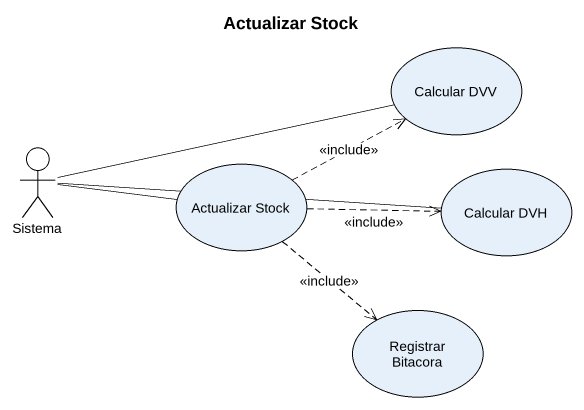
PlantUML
@startuml
title Actualizar Stock
usecase "Calcular DVV" as Calcular_DVV
actor Sistema
usecase "Actualizar Stock" as Actualizar_Stock
usecase "Calcular DVH" as Calcular_DVH
usecase "Registrar Bitacora" as Registrar_Bitacora
Sistema -right- Calcular_DVV
Sistema -right- Actualizar_Stock
Sistema -right- Calcular_DVH
Actualizar_Stock .right.> Calcular_DVV : <<include>>
Actualizar_Stock .right.> Calcular_DVH : <<include>>
Actualizar_Stock ..> Registrar_Bitacora : <<include>>
@enduml
